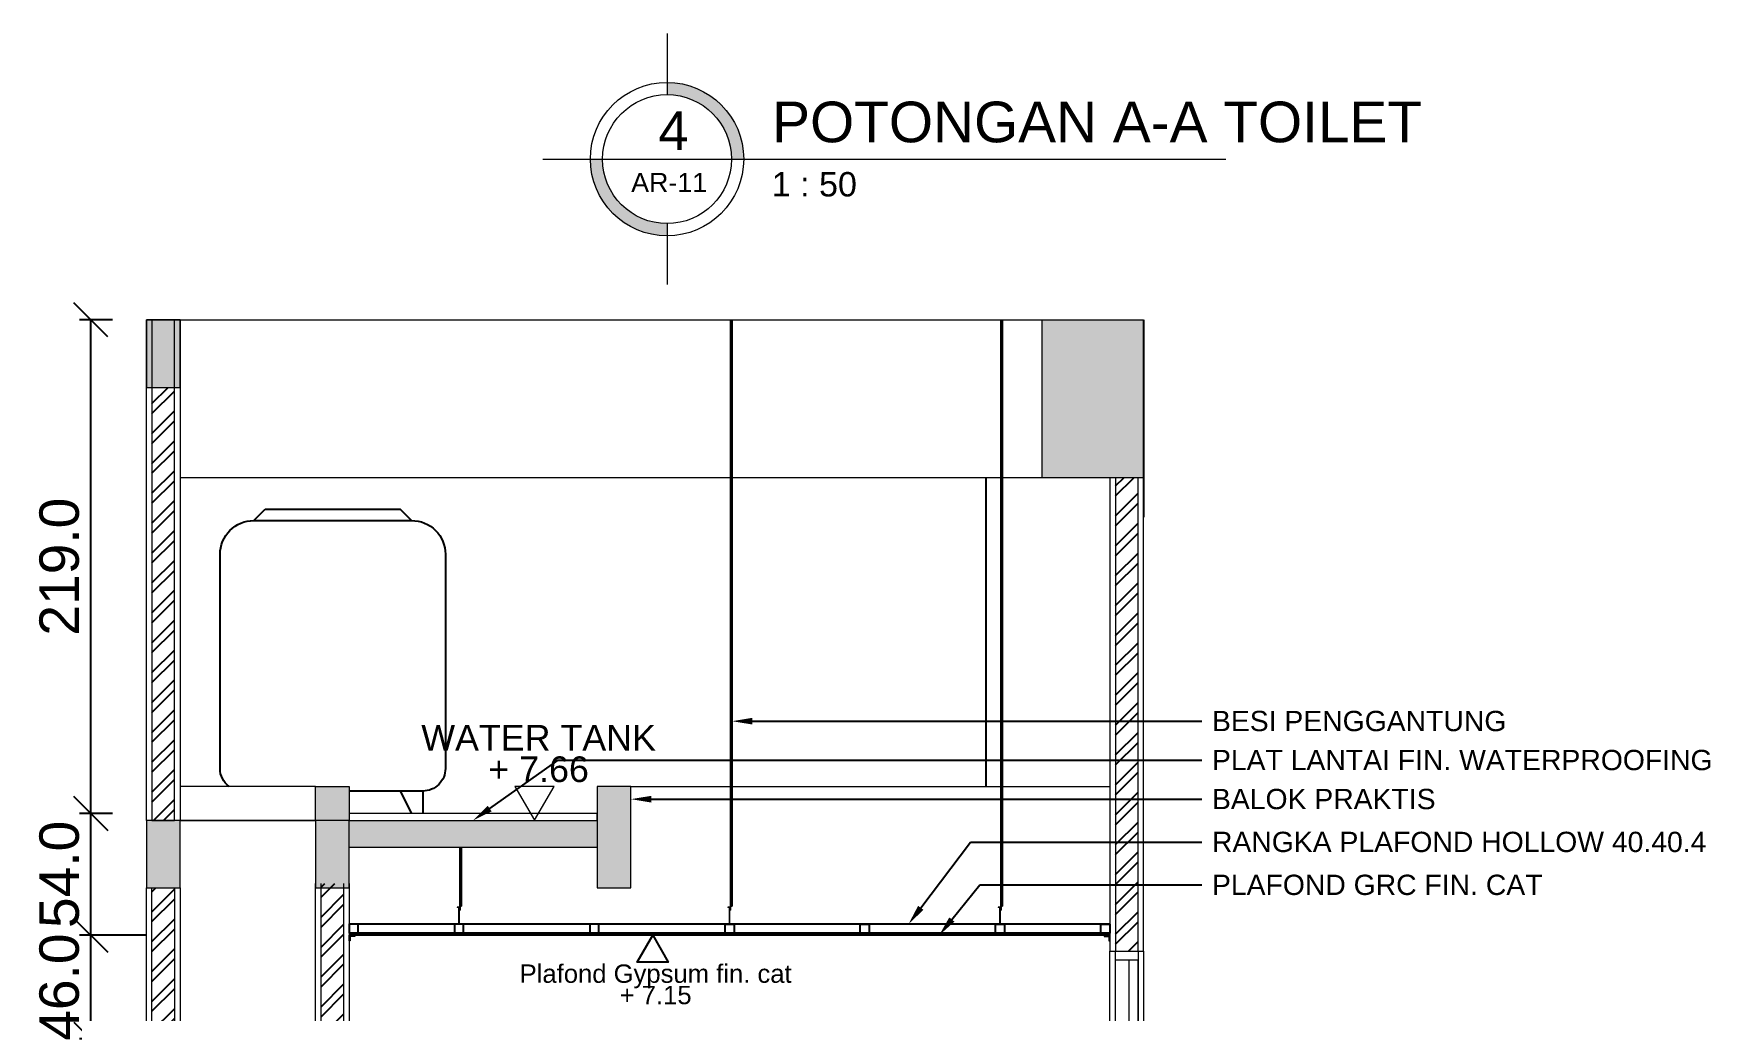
# Model space of a CAD drawing. Header units: inches. Extents: x 249 to 1192, y -18 to 440.
# Drawn here: x 526.27 to 541.15, y 190.67 to 199.34 of the extents above; entities that cross this region are included whole.
import ezdxf
from ezdxf import colors
from ezdxf.entities.mleader import LeaderData, LeaderLine
from ezdxf.enums import TextEntityAlignment as Align
from ezdxf.math import Vec2, Vec3

# ---------------------------------------------------------------- set-up
doc = ezdxf.new("R2010")
doc.units = ezdxf.units.IN
doc.header["$MEASUREMENT"] = 0
for name, color, linetype, lineweight in [('ARSIR BETON', 8, 'Continuous', 0), ('BALOK', 3, 'Continuous', 20), ('BESI', 201, 'Continuous', 0), ('DIMENSI', 85, 'Continuous', 20), ('DINDING', 6, 'Continuous', 0), ('DINDING2', 137, 'Continuous', 20), ('KUSEN', 16, 'Continuous', 15), ('TEXT (KET. RUANG)', 7, 'Continuous', 5), ('TEXT (KETERANGAN)', 7, 'Continuous', 25)]:
    doc.layers.add(name, color=color, linetype=linetype, lineweight=lineweight)
for name, color, linetype in [('ARSIR DINDING', 64, 'Continuous'), ('KOLOM', 5, 'Continuous'), ('PLAFOND', 42, 'Continuous')]:
    doc.layers.add(name, color=color, linetype=linetype)
doc.styles.add('ARIAL', font='arial.ttf')
doc.styles.get("Standard").update_dxf_attribs({"font": 'arial.ttf'})
doc.dimstyles.new('UK. GDG PERTEMUAN', dxfattribs={"dimtxt": 0.5, "dimasz": 0.5, "dimexe": 0.5, "dimexo": 0.05, "dimgap": 0.1, "dimtad": 2, "dimdec": 0, "dimlfac": 100, "dimzin": 0, "dimdsep": 46, "dimtxsty": 'Standard', "dimblk": 'OBLIQUE', "dimcen": 0.09, "dimclrd": 8, "dimclre": 256, "dimclrt": 256, "dimadec": 0, "dimazin": 0, "dimtfac": 1, "dimtdec": 0, "dimtofl": 0, "dimtmove": 0, "dimatfit": 3, "dimldrblk": 'OBLIQUE', "dimfxl": 0, "dimtolj": 1, "dimtzin": 0, "dimarcsym": 0})

# ---------------------------------------------------------------- blocks, each defined once
blk = doc.blocks.new('JUDUL GAMBAR')
at = {"layer": 'DIMENSI'}
h = blk.add_hatch(color=256, dxfattribs=at)
h.paths.add_polyline_path([(-32.945, 252.895), (-32.945, 253.045, -0.414214), (-33.739, 253.838), (-33.889, 253.838, 0.414214)])
h.paths.add_polyline_path([(-32.945, 254.781), (-32.945, 254.631, -0.414214), (-32.152, 253.838), (-32.002, 253.838, 0.414214)])
for points in [[(-32.945, 255.382), (-32.945, 254.631)], [(-34.474, 253.838), (-26.071, 253.838)], [(-32.945, 253.045), (-32.945, 252.294)]]:
    blk.add_lwpolyline(points, dxfattribs=at)
for radius in [0.943, 0.793]:
    blk.add_circle((-32.945, 253.838), radius, dxfattribs=at)
at = {"layer": 'DIMENSI', "style": 'ARIAL'}
for tag, height, p in [('JUDUL', 0.5, (-31.652, 253.895)), ('SKALA', 0.3, (-31.658, 253.289))]:
    blk.add_attdef(tag, text='', height=height, dxfattribs=at).set_placement(p, align=Align.BOTTOM_LEFT)
for tag, height, p in [('NO', 0.478, (-32.866, 254.188)), ('AR', 0.236, (-32.919, 253.551))]:
    blk.add_attdef(tag, text='', height=height, dxfattribs=at).set_placement(p, align=Align.MIDDLE_CENTER)
blk = doc.blocks.new('B1')
at = {"layer": 'ARSIR BETON'}
blk.add_hatch(color=256, dxfattribs=at).paths.add_polyline_path([(364.6452, 149.9333), (364.1952, 149.9333), (364.1952, 149.2333), (364.6452, 149.2333)])
at = {"layer": 'BALOK'}
blk.add_lwpolyline([(364.1952, 149.9333), (364.6452, 149.9333), (364.6452, 149.2333), (364.1952, 149.2333)], close=True, dxfattribs=at)
blk = doc.blocks.new('PEIL LANTAI')
at = {"color": 1}
blk.add_lwpolyline([(2106.659, 1042.576), (2106.797, 1042.337), (2106.935, 1042.576)], close=True, dxfattribs=at)
for tag, p in [('RUANG', (2106.826, 1042.775)), ('ELEVASI', (2106.826, 1042.553))]:
    blk.add_attdef(tag, text='', height=0.181).set_placement(p, align=Align.BOTTOM_CENTER)
blk = doc.blocks.new('BAHAN')
at = {"layer": 'TEXT (KETERANGAN)', "color": 1}
blk.add_lwpolyline([(707.032, 209.695), (707.231, 209.349), (706.832, 209.349)], close=True, dxfattribs=at)
at = {"layer": 'TEXT (KETERANGAN)', "style": 'ARIAL'}
for tag, p in [('BAHAN', (707.068, 209.013)), ('ELEVASI', (707.068, 208.738))]:
    blk.add_attdef(tag, text='', height=0.236, dxfattribs=at).set_placement(p, align=Align.BOTTOM_CENTER)
blk = doc.blocks.new('_Oblique')
at = {"color": 0, "linetype": 'ByBlock', "lineweight": -2}
blk.add_line((-0.5, -0.5), (0.5, 0.5), dxfattribs=at)
blk = doc.blocks.new('*D391')
at = {"layer": 'DEFPOINTS', "color": 0}
for p in [(526.774, 191.335), (527.317, 191.335), (527.317, 190.415)]:
    blk.add_point(p, dxfattribs=at)
at = {"layer": 'DIMENSI', "lineweight": -2}
for p, q in [((527.267, 191.335), (526.674, 191.335)), ((527.267, 190.415), (526.674, 190.415))]:
    blk.add_line(p, q, dxfattribs=at)
at = {"layer": 'DIMENSI', "color": 8, "lineweight": -2}
blk.add_line((526.774, 190.415), (526.774, 191.335), dxfattribs=at)
at = {"layer": 'DIMENSI', "color": 8, "lineweight": -2, "xscale": 0.3, "yscale": 0.3, "zscale": 0.3}
for p, rotation in [((526.774, 191.335), 90), ((526.774, 190.415), 270)]:
    blk.add_blockref('_Oblique', p, dxfattribs=dict(at, rotation=rotation))
at = {"layer": 'DIMENSI', "insert": (526.495, 190.875), "char_height": 0.35, "attachment_point": 5, "rotation": 90}
blk.add_mtext('\\A1;46.0', dxfattribs=at)
blk = doc.blocks.new('*D392')
at = {"layer": 'DEFPOINTS', "color": 0}
for p in [(526.774, 192.415), (527.017, 192.415), (527.317, 191.335)]:
    blk.add_point(p, dxfattribs=at)
at = {"layer": 'DIMENSI', "lineweight": -2}
for p, q in [((526.967, 192.415), (526.674, 192.415)), ((527.267, 191.335), (526.674, 191.335))]:
    blk.add_line(p, q, dxfattribs=at)
at = {"layer": 'DIMENSI', "color": 8, "lineweight": -2}
blk.add_line((526.774, 191.335), (526.774, 192.415), dxfattribs=at)
at = {"layer": 'DIMENSI', "color": 8, "lineweight": -2, "xscale": 0.3, "yscale": 0.3, "zscale": 0.3}
for p, rotation in [((526.774, 192.415), 90), ((526.774, 191.335), 270)]:
    blk.add_blockref('_Oblique', p, dxfattribs=dict(at, rotation=rotation))
at = {"layer": 'DIMENSI', "insert": (526.495, 191.875), "char_height": 0.35, "attachment_point": 5, "rotation": 90}
blk.add_mtext('\\A1;54.0', dxfattribs=at)
blk = doc.blocks.new('*D393')
at = {"layer": 'DEFPOINTS', "color": 0}
for p in [(526.774, 196.795), (527.017, 196.795), (527.017, 192.415)]:
    blk.add_point(p, dxfattribs=at)
at = {"layer": 'DIMENSI', "lineweight": -2}
for p, q in [((526.967, 196.795), (526.674, 196.795)), ((526.967, 192.415), (526.674, 192.415))]:
    blk.add_line(p, q, dxfattribs=at)
at = {"layer": 'DIMENSI', "color": 8, "lineweight": -2}
blk.add_line((526.774, 192.415), (526.774, 196.795), dxfattribs=at)
at = {"layer": 'DIMENSI', "color": 8, "lineweight": -2, "xscale": 0.3, "yscale": 0.3, "zscale": 0.3}
for p, rotation in [((526.774, 196.795), 90), ((526.774, 192.415), 270)]:
    blk.add_blockref('_Oblique', p, dxfattribs=dict(at, rotation=rotation))
at = {"layer": 'DIMENSI', "insert": (526.495, 194.605), "char_height": 0.35, "attachment_point": 5, "rotation": 90}
blk.add_mtext('\\A1;219.0', dxfattribs=at)

msp = doc.modelspace()

# ---------------------------------------------------------------- hatches: boundary and pattern name
at = {"layer": 'ARSIR BETON'}
h = msp.add_hatch(color=256, dxfattribs=at)
h.paths.add_polyline_path([(527.5165, 196.7947), (527.3165, 196.7947), (527.3165, 196.1947), (527.5165, 196.1947)])
h.paths.add_polyline_path([(527.3165, 196.7947), (527.2665, 196.7947), (527.2665, 196.1947), (527.3165, 196.1947)])
h.paths.add_polyline_path([(527.5665, 196.7947), (527.5165, 196.7947), (527.5165, 196.1947), (527.5665, 196.1947)])
for points in [[(529.0665, 192.6547), (528.7665, 192.6547), (528.7665, 192.3547), (529.0665, 192.3547)], [(531.5665, 192.3547), (531.5665, 192.6547), (531.2665, 192.6547), (531.2665, 192.3547), (531.2665, 191.7547), (531.5665, 191.7547)], [(531.2665, 192.1147), (531.2665, 192.3547), (529.0665, 192.3547), (529.0665, 192.1147)]]:
    msp.add_hatch(color=256, dxfattribs=at).paths.add_polyline_path(points)
h = msp.add_hatch(color=256, dxfattribs=at)
h.paths.add_polyline_path([(527.5165, 192.3547), (527.3165, 192.3547), (527.3165, 191.7547), (527.5165, 191.7547)])
h.paths.add_polyline_path([(527.3165, 192.3547), (527.2665, 192.3547), (527.2665, 191.7547), (527.3165, 191.7547)])
h.paths.add_polyline_path([(527.5665, 192.3547), (527.5165, 192.3547), (527.5165, 191.7547), (527.5665, 191.7547)])
h = msp.add_hatch(color=256, dxfattribs=at)
h.paths.add_polyline_path([(529.0165, 192.3547), (528.8165, 192.3547), (528.8165, 191.7547), (529.0165, 191.7547)])
h.paths.add_polyline_path([(528.8165, 192.3547), (528.7665, 192.3547), (528.7665, 191.7547), (528.8165, 191.7547)])
h.paths.add_polyline_path([(529.0665, 192.3547), (529.0165, 192.3547), (529.0165, 191.7547), (529.0665, 191.7547)])
at = {"layer": 'ARSIR DINDING'}
h = msp.add_hatch(dxfattribs=at)
h.set_pattern_fill('ANSI32', color=256, scale=0.5, style=0)
h.set_pattern_definition([(45, (527.31653, 176.16468), (-0.1325825, 0.1325825), []), (45, (527.40492, 176.16468), (-0.1325825, 0.1325825), [])])
h.paths.add_polyline_path([(527.5165, 191.7547), (527.3165, 191.7547), (527.3165, 176.1647), (527.5165, 176.1647)])
h.paths.add_polyline_path([(527.5165, 196.1947), (527.3165, 196.1947), (527.3165, 192.3547), (527.5165, 192.3547)])
h.paths.add_polyline_path([(536.0665, 195.3947), (535.8665, 195.3947), (535.8665, 191.1947), (536.0665, 191.1947)])
h = msp.add_hatch(dxfattribs=at)
h.set_pattern_fill('ANSI32', color=256, scale=0.5, style=0)
h.set_pattern_definition([(45, (528.81653, 189.37468), (-0.132583, 0.132583), []), (45, (528.90492, 189.37468), (-0.132583, 0.132583), [])])
h.paths.add_polyline_path([(529.0165, 191.7947), (528.8165, 191.7947), (528.8165, 189.3347), (529.0165, 189.3347)])

# ---------------------------------------------------------------- linework, layer by layer
for p, q in [((528.2204, 195.0147), (528.3204, 195.1147)), ((528.3204, 195.1147), (529.5204, 195.1147)), ((529.6204, 195.0147), (529.5204, 195.1147)), ((529.5204, 192.6147), (529.6204, 192.4147)), ((529.7204, 192.6147), (529.7204, 192.4147))]:
    msp.add_line(p, q)
msp.add_lwpolyline([(528.0004, 192.6547, -0.236068), (527.9204, 192.8147), (527.9204, 194.7147, -0.4142136), (528.2204, 195.0147), (529.6204, 195.0147, -0.4142136), (529.9204, 194.7147), (529.9204, 192.8147, -0.4142136), (529.7204, 192.6147), (529.0665, 192.6147)], format="xyb")
at = {"layer": 'BALOK'}
for points in [[(527.2665, 196.1947), (527.5665, 196.1947), (527.5665, 196.7947), (527.2665, 196.7947)], [(528.7665, 192.6547), (529.0665, 192.6547), (529.0665, 192.3547), (528.7665, 192.3547)], [(527.2665, 191.7547), (527.5665, 191.7547), (527.5665, 192.3547), (527.2665, 192.3547)], [(528.7665, 191.7547), (529.0665, 191.7547), (529.0665, 192.3547), (528.7665, 192.3547)]]:
    msp.add_lwpolyline(points, close=True, dxfattribs=at)
for points in [[(527.5665, 196.7947), (535.2165, 196.7947)], [(535.2165, 195.3947), (527.5665, 195.3947)], [(531.5665, 192.3547), (531.5665, 192.6547), (531.2665, 192.6547), (531.2665, 192.3547), (531.2665, 191.7547), (531.5665, 191.7547), (531.5665, 192.3547)], [(531.2665, 192.1147), (529.0665, 192.1147), (529.0665, 192.3547), (531.2665, 192.3547)]]:
    msp.add_lwpolyline(points, dxfattribs=at)
at = {"layer": 'BESI', "ltscale": 0.1}
for p, q in [((532.4497, 191.5879), (532.4497, 196.7947)), ((532.4497, 191.5879), (532.4497, 196.7947)), ((532.4537, 191.5902), (532.4537, 196.7947)), ((532.4537, 191.5902), (532.4537, 196.7947)), ((532.4628, 196.7947), (532.4628, 191.5955)), ((532.4628, 196.7947), (532.4628, 191.5955)), ((532.4643, 196.7947), (532.4643, 191.5946)), ((532.4643, 196.7947), (532.4643, 191.5946)), ((534.8497, 191.5879), (534.8497, 196.7947)), ((534.8497, 191.5879), (534.8497, 196.7947)), ((534.8537, 191.5902), (534.8537, 196.7947)), ((534.8537, 191.5902), (534.8537, 196.7947)), ((534.8628, 196.7947), (534.8628, 191.5955)), ((534.8628, 196.7947), (534.8628, 191.5955)), ((534.8643, 196.7947), (534.8643, 191.5946)), ((534.8643, 196.7947), (534.8643, 191.5946)), ((530.0497, 191.5879), (530.0497, 192.1147)), ((530.0497, 191.5879), (530.0497, 192.1147)), ((530.0537, 191.5902), (530.0537, 192.1147)), ((530.0537, 191.5902), (530.0537, 192.1147)), ((530.0628, 192.1147), (530.0628, 191.5955)), ((530.0628, 192.1147), (530.0628, 191.5955)), ((530.0643, 192.1147), (530.0643, 191.5946)), ((530.0643, 192.1147), (530.0643, 191.5946)), ((530.0419, 191.5834), (530.0262, 191.5834)), ((530.0262, 191.5834), (530.0262, 191.5819)), ((530.0423, 191.5819), (530.0262, 191.5819)), ((530.0628, 191.5955), (530.0419, 191.5834)), ((530.0643, 191.5946), (530.0423, 191.5819)), ((530.0497, 191.5577), (530.0497, 191.5862)), ((530.0537, 191.5577), (530.0497, 191.5577)), ((530.0537, 191.5577), (530.0497, 191.5577)), ((530.0537, 191.5577), (530.0497, 191.5577)), ((530.0537, 191.5577), (530.0497, 191.5577)), ((530.0537, 191.5577), (530.0537, 191.5885)), ((532.4419, 191.5834), (532.4262, 191.5834)), ((532.4262, 191.5834), (532.4262, 191.5819)), ((532.4423, 191.5819), (532.4262, 191.5819)), ((532.4628, 191.5955), (532.4419, 191.5834)), ((532.4643, 191.5946), (532.4423, 191.5819)), ((532.4497, 191.5577), (532.4497, 191.5862)), ((532.4537, 191.5577), (532.4497, 191.5577)), ((532.4537, 191.5577), (532.4497, 191.5577)), ((532.4537, 191.5577), (532.4497, 191.5577)), ((532.4537, 191.5577), (532.4497, 191.5577)), ((532.4537, 191.5577), (532.4537, 191.5885)), ((534.8419, 191.5834), (534.8262, 191.5834)), ((534.8262, 191.5834), (534.8262, 191.5819)), ((534.8423, 191.5819), (534.8262, 191.5819)), ((534.8628, 191.5955), (534.8419, 191.5834)), ((534.8643, 191.5946), (534.8423, 191.5819)), ((534.8497, 191.5577), (534.8497, 191.5862)), ((534.8537, 191.5577), (534.8497, 191.5577)), ((534.8537, 191.5577), (534.8497, 191.5577)), ((534.8537, 191.5577), (534.8497, 191.5577)), ((534.8537, 191.5577), (534.8497, 191.5577)), ((534.8537, 191.5577), (534.8537, 191.5885))]:
    msp.add_line(p, q, dxfattribs=at)
for points in [[(530.0423, 191.5819), (530.0423, 191.4347), (530.0408, 191.4347), (530.0408, 191.5819)], [(532.4423, 191.5819), (532.4423, 191.4347), (532.4408, 191.4347), (532.4408, 191.5819)], [(534.8423, 191.5819), (534.8423, 191.4347), (534.8408, 191.4347), (534.8408, 191.5819)]]:
    msp.add_lwpolyline(points, dxfattribs=at)
at = {"layer": 'DINDING'}
for points in [[(527.2665, 196.7947), (527.5665, 196.7947), (527.5665, 192.3547), (527.2665, 192.3547)], [(535.8165, 191.1947), (536.1165, 191.1947), (536.1165, 195.3947), (535.8165, 195.3947)], [(527.5665, 176.1647), (527.2665, 176.1647), (527.2665, 191.7547), (527.5665, 191.7547)], [(535.8165, 191.1947), (536.1165, 191.1947), (536.1165, 190.0347), (535.8165, 190.0347)]]:
    msp.add_lwpolyline(points, close=True, dxfattribs=at)
msp.add_lwpolyline([(529.0665, 191.7947), (529.0665, 185.5947), (528.7665, 185.5947), (528.7665, 191.7947)], dxfattribs=at)
at = {"layer": 'DINDING2'}
for points in [[(527.3165, 192.3547), (527.5165, 192.3547), (527.5165, 196.7947), (527.3165, 196.7947)], [(535.8665, 191.1947), (536.0665, 191.1947), (536.0665, 195.3947), (535.8665, 195.3947)], [(528.7665, 192.6547), (527.5665, 192.6547), (527.5665, 192.3547), (528.7665, 192.3547)], [(529.0665, 192.3547), (531.2665, 192.3547), (531.2665, 192.4147), (529.0665, 192.4147)], [(527.3165, 191.7547), (527.5165, 191.7547), (527.5165, 176.1647), (527.3165, 176.1647)]]:
    msp.add_lwpolyline(points, close=True, dxfattribs=at)
for points in [[(531.5665, 192.6547), (535.8165, 192.6547)], [(528.7665, 192.3547), (527.5665, 192.3547)], [(529.0165, 191.7947), (529.0165, 185.5947), (528.8165, 185.5947), (528.8165, 191.7947)], [(529.0665, 191.3347), (529.1165, 191.3347), (529.1165, 191.3247), (529.0765, 191.3247), (529.0765, 191.2847), (529.0665, 191.2847), (529.0665, 191.3347)], [(535.8165, 191.3347), (535.7665, 191.3347), (535.7665, 191.3247), (535.8065, 191.3247), (535.8065, 191.2847), (535.8165, 191.2847), (535.8165, 191.3347)]]:
    msp.add_lwpolyline(points, dxfattribs=at)
at = {"layer": 'KOLOM'}
for points in [[(536.1165, 196.7947), (536.1165, 195.0447)], [(534.7165, 195.3947), (534.7165, 192.6547)]]:
    msp.add_lwpolyline(points, dxfattribs=at)
at = {"layer": 'KUSEN'}
for points in [[(535.8665, 191.1947), (536.0665, 191.1947), (536.0665, 191.1147), (535.8665, 191.1147)], [(535.8665, 191.1947), (536.0665, 191.1947), (536.0665, 190.0347), (535.8665, 190.0347)]]:
    msp.add_lwpolyline(points, close=True, dxfattribs=at)
msp.add_lwpolyline([(536.0665, 191.1147), (535.9865, 191.1147), (535.9865, 190.1147), (536.0665, 190.1147), (536.0665, 191.1147)], dxfattribs=at)
at = {"layer": 'PLAFOND'}
for points in [[(535.8165, 191.4347), (529.0665, 191.4347)], [(535.8165, 191.3547), (529.0665, 191.3547)], [(535.8165, 191.3347), (529.0665, 191.3347)]]:
    msp.add_lwpolyline(points, dxfattribs=at)
for points in [[(529.0665, 191.3547), (529.1465, 191.3547), (529.1465, 191.4347), (529.0665, 191.4347)], [(530.0015, 191.3547), (530.0815, 191.3547), (530.0815, 191.4347), (530.0015, 191.4347)], [(531.2015, 191.3547), (531.2815, 191.3547), (531.2815, 191.4347), (531.2015, 191.4347)], [(532.4815, 191.3547), (532.4015, 191.3547), (532.4015, 191.4347), (532.4815, 191.4347)], [(533.6815, 191.3547), (533.6015, 191.3547), (533.6015, 191.4347), (533.6815, 191.4347)], [(534.8815, 191.3547), (534.8015, 191.3547), (534.8015, 191.4347), (534.8815, 191.4347)], [(535.8165, 191.3547), (535.7365, 191.3547), (535.7365, 191.4347), (535.8165, 191.4347)]]:
    msp.add_lwpolyline(points, close=True, dxfattribs=at)

# ---------------------------------------------------------------- block references
at = {"xscale": 0.7214242191668478, "yscale": 0.7214242191668478, "zscale": 0.7214242191668478}
msp.add_blockref('JUDUL GAMBAR', (555.6546, 15.0961), dxfattribs=at).add_auto_attribs({'AR': 'AR-11', 'NO': '4', 'SKALA': '1 : 50', 'JUDUL': 'POTONGAN A-A TOILET'})
at = {"xscale": 2, "yscale": 2, "zscale": 2}
msp.add_blockref('B1', (-193.1739, -103.0719), dxfattribs=at)
at = {"layer": 'DIMENSI', "xscale": 0.6897248955102668, "yscale": 0.6897248955102668, "zscale": 0.6897248955102668}
msp.add_blockref('BAHAN', (44.1036, 46.703), dxfattribs=at).add_auto_attribs({'ELEVASI': '+ 7.15', 'BAHAN': 'Plafond Gypsum fin. cat'})
at = {"layer": 'TEXT (KET. RUANG)', "xscale": 1.256272712888423, "yscale": 1.256272712888423, "zscale": 1.256272712888423}
msp.add_blockref('PEIL LANTAI', (-2116.0006, -1117.1045), dxfattribs=at).add_auto_attribs({'ELEVASI': '+ 7.66', 'RUANG': 'WATER TANK'})

# ---------------------------------------------------------------- dimensions: what is measured, and where the dimension line sits
at = {"layer": 'DIMENSI'}
dim = msp.add_linear_dim(base=(526.7739, 196.7947), p1=(527.0165, 192.4147), p2=(527.0165, 196.7947), angle=90, dimstyle='UK. GDG PERTEMUAN', override={"dimtxt": 0.35, "dimasz": 0.3, "dimexe": 0.1, "dimdec": 1, "dimlfac": 50}, dxfattribs=at)
dim.commit()
dim.dimension.update_dxf_attribs({"geometry": '*D393', "text_midpoint": (526.4952, 194.6047)})
for base, p1, p2, picture, middle in [((526.7739, 192.4147), (527.3165, 191.3347), (527.0165, 192.4147), '*D392', (526.7739, 191.8747)), ((526.7739, 191.3347), (527.3165, 190.4147), (527.3165, 191.3347), '*D391', (526.7739, 190.8747))]:
    dim = msp.add_linear_dim(base=base, p1=p1, p2=p2, angle=90, dimstyle='UK. GDG PERTEMUAN', override={"dimtxt": 0.35, "dimasz": 0.3, "dimexe": 0.1, "dimdec": 1, "dimlfac": 50}, dxfattribs=at)
    dim.commit()
    dim.dimension.update_dxf_attribs({"geometry": picture, "text_midpoint": middle, "dimtype": 160})

# ---------------------------------------------------------------- leaders
at = {"layer": 'TEXT (KETERANGAN)'}
ml = msp.add_multileader_mtext('Standard', dxfattribs=at)
ml.set_content('BESI PENGGANTUNG', color=256)
ml.set_leader_properties()
ml.build(insert=Vec2(0, 0))
ml.multileader.update_dxf_attribs({"dogleg_length": 0.36, "arrow_head_size": 0.18})
ctx = ml.context
ctx.base_point, ctx.char_height, ctx.arrow_head_size, ctx.landing_gap_size, ctx.plane_origin = Vec3(536.6328, 193.2344), 0.18, 0.18, 0.09, Vec3(534.8381, 192.1859)
notes = []
notes.append((ctx, [(0, (1, 1, 0), (534.5233, 193.2344), (1, 0), 2.1095, [(0, [(532.4643, 193.2344)], 0, [])])]))
ctx.mtext.insert, ctx.mtext.flow_direction = Vec3(536.7228, 193.326), 5
ml = msp.add_multileader_mtext('Standard', dxfattribs=at)
ml.set_content('PLAT LANTAI FIN. WATERPROOFING', color=256)
ml.set_leader_properties()
ml.build(insert=Vec2(0, 0))
ml.multileader.update_dxf_attribs({"dogleg_length": 0.36, "arrow_head_size": 0.18})
ctx = ml.context
ctx.base_point, ctx.char_height, ctx.arrow_head_size, ctx.landing_gap_size, ctx.plane_origin = Vec3(536.6328, 192.8884), 0.18, 0.18, 0.09, Vec3(534.8381, 191.8398)
notes.append((ctx, [(0, (1, 1, 0), (530.9203, 192.8884), (1, 0), 5.7125, [(0, [(530.1665, 192.3547)], 0, [])])]))
ctx.mtext.insert, ctx.mtext.flow_direction = Vec3(536.7228, 192.9799), 5
ml = msp.add_multileader_mtext('Standard', dxfattribs=at)
ml.set_content('BALOK PRAKTIS', color=256)
ml.set_leader_properties()
ml.build(insert=Vec2(0, 0))
ml.multileader.update_dxf_attribs({"dogleg_length": 0.36, "arrow_head_size": 0.18})
ctx = ml.context
ctx.base_point, ctx.char_height, ctx.arrow_head_size, ctx.landing_gap_size, ctx.plane_origin = Vec3(536.6328, 192.5424), 0.18, 0.18, 0.09, Vec3(534.8381, 191.4938)
notes.append((ctx, [(0, (1, 1, 0), (534.2653, 192.5424), (1, 0), 2.3675, [(0, [(531.5665, 192.5424)], 0, [])])]))
ctx.mtext.insert, ctx.mtext.flow_direction = Vec3(536.7228, 192.6339), 5
ml = msp.add_multileader_mtext('Standard', dxfattribs=at)
ml.set_content('RANGKA PLAFOND HOLLOW 40.40.4', color=256)
ml.set_leader_properties()
ml.build(insert=Vec2(0, 0))
ml.multileader.update_dxf_attribs({"dogleg_length": 0.36, "arrow_head_size": 0.18})
ctx = ml.context
ctx.base_point, ctx.char_height, ctx.arrow_head_size, ctx.landing_gap_size, ctx.plane_origin = Vec3(536.6328, 192.1617), 0.18, 0.18, 0.09, Vec3(534.8381, 191.1132)
notes.append((ctx, [(0, (1, 1, 0), (534.5798, 192.1617), (1, 0), 2.053, [(0, [(534.0303, 191.4347)], 0, [])])]))
ctx.mtext.insert, ctx.mtext.flow_direction = Vec3(536.7228, 192.2533), 5
ml = msp.add_multileader_mtext('Standard', dxfattribs=at)
ml.set_content('PLAFOND GRC FIN. CAT', color=256)
ml.set_leader_properties()
ml.build(insert=Vec2(0, 0))
ml.multileader.update_dxf_attribs({"dogleg_length": 0.36, "arrow_head_size": 0.18})
ctx = ml.context
ctx.base_point, ctx.char_height, ctx.arrow_head_size, ctx.landing_gap_size, ctx.plane_origin = Vec3(536.6328, 191.7811), 0.18, 0.18, 0.09, Vec3(534.8381, 190.7325)
notes.append((ctx, [(0, (1, 1, 0), (534.6625, 191.7811), (1, 0), 1.9703, [(0, [(534.3015, 191.3347)], 0, [])])]))
ctx.mtext.insert, ctx.mtext.flow_direction = Vec3(536.7228, 191.8726), 5
for ctx, leaders in notes:
    for number, flags, end, landing, length, lines in leaders:
        leader = LeaderData()
        leader.index, (leader.has_last_leader_line, leader.has_dogleg_vector, leader.attachment_direction) = number, flags
        leader.last_leader_point, leader.dogleg_vector, leader.dogleg_length = Vec3(end), Vec3(landing), length
        for number, points, colour, breaks in lines:
            line = LeaderLine()
            line.index, line.vertices, line.color, line.breaks = number, Vec3.list(points), colors.encode_raw_color(colour), breaks
            leader.lines.append(line)
        ctx.leaders.append(leader)

doc.saveas('drawing.dxf')
